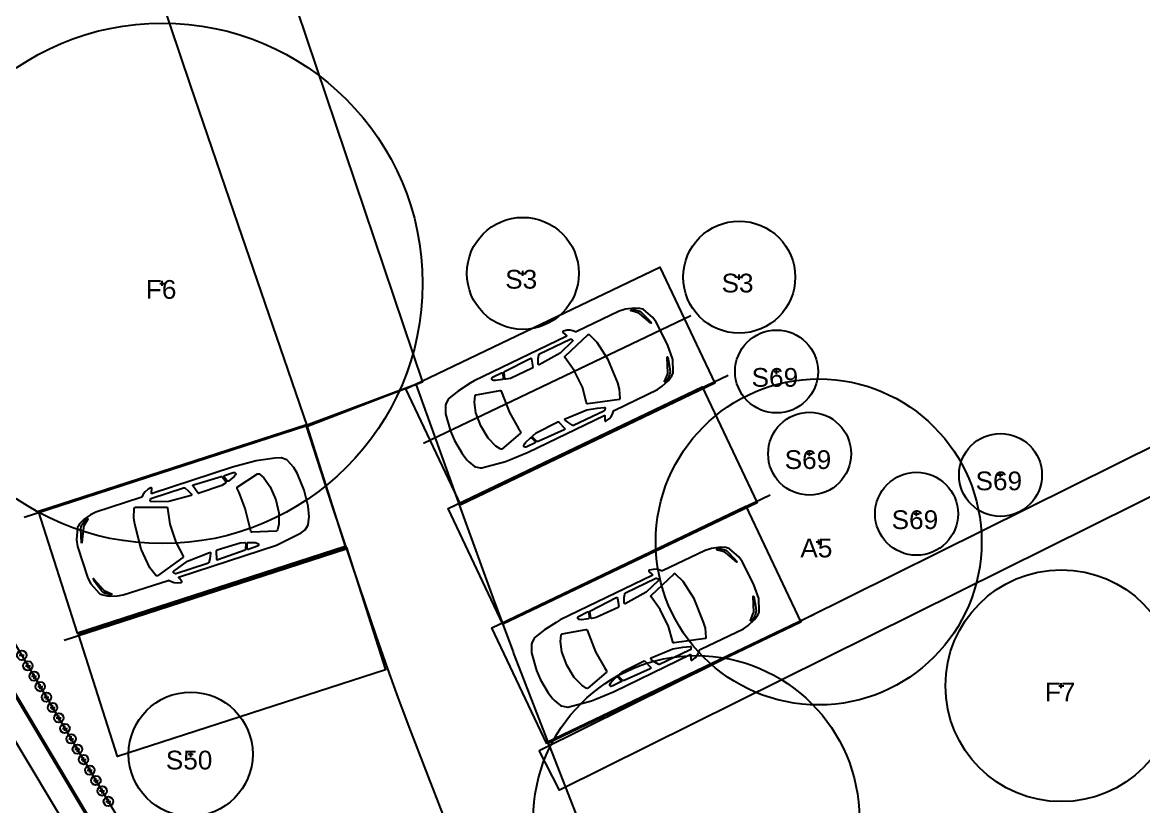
# Model space of a CAD drawing. Header units: millimetres. Extents: x 0 to 135, y -17 to 120.
# Drawn here: x 51.72 to 74.44, y 36.94 to 52.82 of the extents above; entities that cross this region are included whole.
import ezdxf

# ---------------------------------------------------------------- set-up
doc = ezdxf.new("R2010")
doc.units = ezdxf.units.MM
for name, color, linetype in [('Label', 7, 'Continuous'), ('Lot Boundary', 7, 'Continuous'), ('Path', 7, 'Continuous'), ('Plan View', 7, 'Continuous'), ('Plant', 7, 'Continuous'), ('Plant Row', 7, 'Continuous'), ('Region', 7, 'Continuous'), ('Road Accessory', 7, 'Continuous'), ('Sprinkler Line', 7, 'Continuous')]:
    doc.layers.add(name, color=color, linetype=linetype)
picture_1 = doc.add_image_def('image1.jpg', size_in_pixel=(8192, 8192))

# ---------------------------------------------------------------- blocks, each defined once
blk = doc.blocks.new('1')
at = {"flags": 1}
for tag in ['Export Name', 'Export Layer']:
    blk.add_attdef(tag, (0, 0), '', height=0.0254, dxfattribs=at)
at = {"layer": 'Plan View'}
image = blk.add_image(picture_1, insert=(0, 0), size_in_units=(120, 120), dxfattribs=dict(at, fade=50))
image.dxf.flags = 7
blk = doc.blocks.new('10')
at = {"layer": 'Path'}
blk.add_lwpolyline([(62.196, 38.072), (85.572, 49.672), (85.985, 48.872), (62.608, 37.272)], close=True, dxfattribs=at)
at = {"flags": 1}
for tag in ['Export Name', 'Export Layer']:
    blk.add_attdef(tag, (0, 0), '', height=0.0254, dxfattribs=at)
blk = doc.blocks.new('11')
at = {"layer": 'Path'}
blk.add_lwpolyline([(67.761, 17.594), (63.375, 28.762), (61.338, 33.97), (60.37, 36.458), (59.871, 37.749), (59.575, 38.521), (59.419, 38.931), (59.337, 39.151), (59.312, 39.221), (59.13, 39.727), (58.891, 40.404), (58.551, 41.397), (57.995, 43.057), (57.47, 44.665), (59.697, 45.495), (60.686, 42.733), (61.288, 41.082), (61.664, 40.071), (61.676, 40.038), (61.828, 39.642), (62.348, 38.296), (64.779, 32.064), (70.09, 18.504)], close=True, dxfattribs=at)
at = {"flags": 1}
for tag in ['Export Name', 'Export Layer']:
    blk.add_attdef(tag, (0, 0), '', height=0.0254, dxfattribs=at)
blk = doc.blocks.new('16')
at = {"layer": 'Path'}
blk.add_lwpolyline([(57.502, 44.634), (56.094, 48.727), (55.131, 51.552), (54.519, 53.36), (54.097, 54.618), (53.795, 55.529), (53.572, 56.204), (53.418, 56.678), (53.301, 57.043), (53.215, 57.316), (53.14, 57.557), (53.088, 57.727), (53.055, 57.839), (53.027, 57.938), (53.003, 58.024), (52.99, 58.073), (52.984, 58.096), (52.883, 58.49), (52.604, 59.535), (52.527, 59.839), (52.476, 60.05), (52.438, 60.215), (52.403, 60.376), (52.375, 60.512), (52.354, 60.626), (52.338, 60.718), (52.324, 60.808), (52.311, 60.896), (52.303, 60.964), (52.296, 61.03), (52.29, 61.094), (52.286, 61.156), (52.283, 61.202), (52.282, 61.246), (52.282, 61.289), (52.282, 61.33), (52.283, 61.371), (52.285, 61.41), (52.289, 61.448), (52.291, 61.473), (52.295, 61.496), (52.298, 61.52), (52.302, 61.542), (52.307, 61.564), (52.312, 61.586), (52.317, 61.606), (52.323, 61.626), (52.33, 61.646), (52.337, 61.664), (52.344, 61.682), (52.352, 61.7), (52.361, 61.716), (52.37, 61.732), (52.374, 61.74), (52.389, 61.762), (52.405, 61.785), (52.422, 61.807), (52.44, 61.828), (52.459, 61.85), (52.479, 61.871), (52.499, 61.892), (52.521, 61.912), (52.543, 61.932), (52.566, 61.952), (52.598, 61.978), (52.632, 62.003), (52.667, 62.028), (52.702, 62.052), (52.739, 62.075), (52.778, 62.098), (52.817, 62.12), (52.857, 62.141), (52.897, 62.162), (52.949, 62.186), (52.992, 62.205), (53.035, 62.223), (53.09, 62.244), (53.145, 62.264), (53.201, 62.282), (53.258, 62.299), (53.315, 62.314), (53.372, 62.328), (53.429, 62.341), (53.486, 62.352), (53.543, 62.361), (53.6, 62.369), (53.645, 62.374), (53.69, 62.377), (53.734, 62.38), (53.778, 62.382), (53.821, 62.382), (53.864, 62.381), (53.906, 62.379), (53.947, 62.376), (53.988, 62.372), (54.018, 62.367), (54.047, 62.363), (54.076, 62.357), (54.104, 62.351), (54.132, 62.344), (54.158, 62.336), (54.185, 62.327), (54.21, 62.318), (54.235, 62.308), (54.259, 62.297), (54.283, 62.285), (54.29, 62.281), (54.298, 62.277), (54.313, 62.268), (54.327, 62.258), (54.342, 62.246), (54.356, 62.234), (54.371, 62.22), (54.385, 62.206), (54.399, 62.19), (54.413, 62.174), (54.426, 62.156), (54.44, 62.138), (54.453, 62.118), (54.466, 62.098), (54.479, 62.077), (54.492, 62.055), (54.505, 62.032), (54.524, 61.996), (54.543, 61.958), (54.562, 61.918), (54.58, 61.876), (54.598, 61.832), (54.616, 61.787), (54.639, 61.724), (54.662, 61.658), (54.685, 61.59), (54.708, 61.519), (54.735, 61.426), (54.763, 61.33), (54.796, 61.21), (54.833, 61.063), (54.887, 60.845), (55.162, 59.638), (55.222, 59.386), (55.272, 59.185), (55.317, 59.01), (55.357, 58.861), (55.392, 58.738), (55.427, 58.617), (55.463, 58.497), (55.493, 58.402), (55.501, 58.379), (55.714, 57.733), (59.832, 45.532)], close=True, dxfattribs=at)
at = {"flags": 1}
for tag in ['Export Name', 'Export Layer']:
    blk.add_attdef(tag, (0, 0), '', height=0.0254, dxfattribs=at)
blk = doc.blocks.new('17')
at = {"layer": 'Region'}
blk.add_lwpolyline([(62.347, 38.21), (61.234, 40.557), (66.38, 43.02), (67.493, 40.673)], close=True, dxfattribs=at)
at = {"flags": 1}
for tag in ['Export Name', 'Export Layer']:
    blk.add_attdef(tag, (0, 0), '', height=0.0254, dxfattribs=at)
blk = doc.blocks.new('18')
at = {"layer": 'Region'}
blk.add_lwpolyline([(61.46, 40.63), (60.348, 42.977), (65.494, 45.44), (66.607, 43.093)], close=True, dxfattribs=at)
at = {"flags": 1}
for tag in ['Export Name', 'Export Layer']:
    blk.add_attdef(tag, (0, 0), '', height=0.0254, dxfattribs=at)
blk = doc.blocks.new('19')
at = {"layer": 'Region'}
blk.add_lwpolyline([(60.604, 43.053), (59.492, 45.401), (64.638, 47.863), (65.751, 45.516)], close=True, dxfattribs=at)
at = {"flags": 1}
for tag in ['Export Name', 'Export Layer']:
    blk.add_attdef(tag, (0, 0), '', height=0.0254, dxfattribs=at)
blk = doc.blocks.new('20')
at = {"layer": 'Region'}
blk.add_lwpolyline([(57.476, 44.679), (58.266, 42.204), (52.837, 40.448), (52.047, 42.923)], close=True, dxfattribs=at)
at = {"flags": 1}
for tag in ['Export Name', 'Export Layer']:
    blk.add_attdef(tag, (0, 0), '', height=0.0254, dxfattribs=at)
blk = doc.blocks.new('21')
at = {"layer": 'Region'}
blk.add_lwpolyline([(58.288, 42.184), (59.079, 39.709), (53.65, 37.954), (52.86, 40.429)], close=True, dxfattribs=at)
at = {"flags": 1}
for tag in ['Export Name', 'Export Layer']:
    blk.add_attdef(tag, (0, 0), '', height=0.0254, dxfattribs=at)
blk = doc.blocks.new('27')
at = {"layer": 'Region'}
blk.add_lwpolyline([(64.821, 16.135), (47.387, 45.257), (31.439, 73.695), (29.947, 76.615), (21.269, 96.585), (28.361, 102.197), (42.114, 109.413), (68.819, 118.294), (77.639, 101.149), (82.079, 93.44), (90.775, 78.391), (103.175, 55.304), (100.566, 53.62), (108.309, 38.555)], close=True, dxfattribs=at)
at = {"flags": 1}
for tag in ['Export Name', 'Export Layer']:
    blk.add_attdef(tag, (0, 0), '', height=0.0254, dxfattribs=at)
blk = doc.blocks.new('28')
at = {"layer": 'Region'}
blk.add_lwpolyline([(43.131, 53.427), (31.098, 74.909), (21.972, 95.987), (28.756, 101.559), (42.566, 108.747), (69.055, 117.711), (103.378, 54.961), (100.793, 53.427), (108.465, 38.325), (65.34, 16.116)], close=True, dxfattribs=at)
at = {"flags": 1}
for tag in ['Export Name', 'Export Layer']:
    blk.add_attdef(tag, (0, 0), '', height=0.0254, dxfattribs=at)
blk = doc.blocks.new('84')
at = {"layer": 'Plant'}
for points in [[(71.489, 43.655), (71.59, 43.655)], [(71.539, 43.604), (71.539, 43.706)]]:
    blk.add_lwpolyline(points, dxfattribs=at)
blk.add_circle((71.539, 43.655), 0.84, dxfattribs=at)
at = {"flags": 1}
for tag in ['Export Name', 'Export Layer']:
    blk.add_attdef(tag, (0, 0), '', height=0.0254, dxfattribs=at)
blk = doc.blocks.new('85')
at = {"layer": 'Plant'}
for points in [[(69.788, 42.869), (69.89, 42.869)], [(69.839, 42.818), (69.839, 42.92)]]:
    blk.add_lwpolyline(points, dxfattribs=at)
blk.add_circle((69.839, 42.869), 0.84, dxfattribs=at)
at = {"flags": 1}
for tag in ['Export Name', 'Export Layer']:
    blk.add_attdef(tag, (0, 0), '', height=0.0254, dxfattribs=at)
blk = doc.blocks.new('86')
at = {"layer": 'Plant'}
for points in [[(67.621, 44.086), (67.723, 44.086)], [(67.672, 44.036), (67.672, 44.137)]]:
    blk.add_lwpolyline(points, dxfattribs=at)
blk.add_circle((67.672, 44.086), 0.84, dxfattribs=at)
at = {"flags": 1}
for tag in ['Export Name', 'Export Layer']:
    blk.add_attdef(tag, (0, 0), '', height=0.0254, dxfattribs=at)
blk = doc.blocks.new('106')
at = {"layer": 'Plant'}
for points in [[(54.507, 47.536), (54.609, 47.536)], [(54.558, 47.485), (54.558, 47.586)]]:
    blk.add_lwpolyline(points, dxfattribs=at)
blk.add_circle((54.558, 47.536), 5.272, dxfattribs=at)
at = {"flags": 1}
for tag in ['Export Name', 'Export Layer']:
    blk.add_attdef(tag, (0, 0), '', height=0.0254, dxfattribs=at)
blk = doc.blocks.new('112')
at = {"layer": 'Plant'}
for points in [[(65.326, 36.695), (65.427, 36.695)], [(65.377, 36.644), (65.377, 36.746)]]:
    blk.add_lwpolyline(points, dxfattribs=at)
blk.add_circle((65.377, 36.695), 3.301, dxfattribs=at)
at = {"flags": 1}
for tag in ['Export Name', 'Export Layer']:
    blk.add_attdef(tag, (0, 0), '', height=0.0254, dxfattribs=at)
blk = doc.blocks.new('113')
at = {"layer": 'Plant'}
for points in [[(66.246, 47.611), (66.246, 47.713)], [(66.195, 47.662), (66.296, 47.662)]]:
    blk.add_lwpolyline(points, dxfattribs=at)
blk.add_circle((66.246, 47.662), 1.134, dxfattribs=at)
at = {"flags": 1}
for tag in ['Export Name', 'Export Layer']:
    blk.add_attdef(tag, (0, 0), '', height=0.0254, dxfattribs=at)
blk = doc.blocks.new('180')
at = {"layer": 'Road Accessory'}
for points in [[(53.492, 41.203), (53.647, 41.207), (53.767, 41.227), (54.678, 41.521), (54.688, 41.522), (54.699, 41.52), (54.746, 41.495), (54.798, 41.476), (54.871, 41.468), (54.938, 41.477), (54.949, 41.481), (54.954, 41.485), (54.956, 41.49), (54.957, 41.495), (54.956, 41.5), (54.949, 41.512), (54.901, 41.563), (54.895, 41.573), (54.894, 41.578), (54.895, 41.583), (54.898, 41.589), (54.907, 41.594), (56.869, 42.23), (57.374, 42.484), (57.426, 42.521), (57.449, 42.546), (57.505, 42.63), (57.512, 42.65), (57.534, 42.807), (57.512, 43.025), (57.434, 43.348), (57.296, 43.676), (57.222, 43.806), (57.093, 43.948), (57.078, 43.96), (56.963, 44.001), (56.838, 43.997), (56.458, 43.941), (55.979, 43.813), (54.355, 43.277), (54.35, 43.276), (54.345, 43.278), (54.342, 43.28), (54.339, 43.285), (54.338, 43.301), (54.348, 43.374), (54.347, 43.384), (54.345, 43.391), (54.34, 43.396), (54.334, 43.397), (54.324, 43.394), (54.272, 43.368), (54.209, 43.315), (54.173, 43.265), (54.15, 43.218), (54.14, 43.207), (54.126, 43.201), (53.21, 42.903), (53.1, 42.848), (52.976, 42.759), (52.938, 42.723), (52.876, 42.656), (52.85, 42.609), (52.843, 42.588), (52.822, 42.343), (52.841, 42.203), (53.05, 41.563), (53.108, 41.453), (53.278, 41.259), (53.293, 41.248), (53.351, 41.224), (53.45, 41.207)], [(55.287, 43.284), (55.282, 43.286), (55.276, 43.291), (55.181, 43.431), (55.179, 43.436), (55.178, 43.442), (55.179, 43.447), (55.183, 43.453), (55.189, 43.457), (55.75, 43.623), (55.755, 43.624), (55.761, 43.622), (55.768, 43.619), (55.842, 43.525), (55.846, 43.515), (55.847, 43.509), (55.846, 43.504), (55.844, 43.499), (55.839, 43.492), (55.765, 43.442), (55.303, 43.284), (55.292, 43.283)], [(55.875, 43.529), (55.863, 43.541), (55.812, 43.608), (55.806, 43.619), (55.805, 43.624), (55.804, 43.629), (55.805, 43.634), (55.809, 43.639), (55.818, 43.646), (55.995, 43.702), (56.01, 43.704), (56.027, 43.702), (56.037, 43.697), (56.042, 43.691), (56.044, 43.686), (56.046, 43.676), (56.045, 43.665), (56.04, 43.655), (56.016, 43.624), (55.896, 43.532), (55.891, 43.529), (55.886, 43.528), (55.88, 43.527)], [(56.375, 42.494), (56.37, 42.495), (56.364, 42.497), (56.359, 42.501), (56.353, 42.515), (56.239, 42.973), (56.112, 43.301), (56.074, 43.379), (56.072, 43.39), (56.073, 43.4), (56.078, 43.407), (56.489, 43.676), (56.5, 43.68), (56.505, 43.681), (56.51, 43.68), (56.521, 43.675), (56.615, 43.598), (56.746, 43.416), (56.857, 43.15), (56.917, 42.89), (56.92, 42.661), (56.89, 42.541), (56.885, 42.531), (56.88, 42.524), (56.869, 42.519)], [(54.402, 43.113), (54.329, 43.117), (54.322, 43.119), (54.319, 43.121), (54.316, 43.124), (54.313, 43.129), (54.313, 43.14), (54.32, 43.166), (54.326, 43.176), (54.331, 43.181), (54.345, 43.188), (54.985, 43.396), (54.995, 43.397), (55.001, 43.397), (55.011, 43.392), (55.091, 43.327), (55.144, 43.27), (55.15, 43.259), (55.152, 43.254), (55.151, 43.249), (55.149, 43.244), (55.141, 43.238), (54.688, 43.117)], [(54.444, 41.609), (54.439, 41.61), (54.432, 41.615), (54.308, 41.771), (54.133, 42.151), (53.999, 42.656), (53.98, 42.786), (53.989, 42.978), (53.992, 42.989), (53.996, 42.995), (54.002, 42.999), (54.012, 43.001), (54.642, 43.003), (54.652, 43.001), (54.657, 42.998), (54.662, 42.993), (54.666, 42.984), (54.711, 42.656), (54.83, 42.291), (54.981, 42.01), (54.982, 42), (54.979, 41.989), (54.975, 41.984), (54.459, 41.613), (54.449, 41.609)], [(52.924, 42.275), (52.919, 42.281), (52.908, 42.562), (52.914, 42.604), (52.929, 42.646), (52.977, 42.713), (53.018, 42.751), (53.038, 42.765), (53.044, 42.768), (53.049, 42.768), (53.051, 42.765), (53.051, 42.76), (53.043, 42.744), (52.97, 42.624), (52.958, 42.593), (52.928, 42.286)], [(55.667, 41.934), (55.661, 41.943), (55.655, 42.114), (55.657, 42.125), (55.662, 42.133), (55.667, 42.137), (56.135, 42.283), (56.229, 42.287), (56.239, 42.285), (56.245, 42.281), (56.248, 42.276), (56.251, 42.265), (56.246, 42.151), (56.244, 42.14), (56.239, 42.133), (56.234, 42.129), (55.683, 41.934), (55.677, 41.932), (55.672, 41.932)], [(56.286, 42.148), (56.281, 42.152), (56.279, 42.156), (56.276, 42.172), (56.278, 42.265), (56.281, 42.276), (56.286, 42.283), (56.292, 42.286), (56.302, 42.288), (56.437, 42.285), (56.495, 42.269), (56.5, 42.265), (56.505, 42.26), (56.509, 42.25), (56.509, 42.239), (56.505, 42.228), (56.5, 42.222), (56.484, 42.21), (56.297, 42.148), (56.292, 42.147)], [(54.818, 41.655), (54.803, 41.663), (54.787, 41.677), (54.781, 41.688), (54.781, 41.693), (54.782, 41.699), (54.789, 41.708), (55.068, 41.912), (55.516, 42.085), (55.521, 42.085), (55.526, 42.085), (55.532, 42.082), (55.534, 42.078), (55.536, 42.067), (55.521, 41.958), (55.5, 41.885), (55.494, 41.875), (55.489, 41.87), (55.474, 41.862), (54.834, 41.656), (54.824, 41.654)], [(53.46, 41.239), (53.387, 41.262), (53.361, 41.276), (53.323, 41.308), (53.189, 41.49), (53.162, 41.542), (53.158, 41.553), (53.163, 41.555), (53.174, 41.546), (53.361, 41.333), (53.382, 41.317), (53.53, 41.25), (53.536, 41.245), (53.535, 41.24), (53.522, 41.236), (53.47, 41.237)]]:
    blk.add_lwpolyline(points, close=True, dxfattribs=at)
at = {"flags": 1}
for tag in ['Export Name', 'Export Layer']:
    blk.add_attdef(tag, (0, 0), '', height=0.0254, dxfattribs=at)
blk = doc.blocks.new('181')
at = {"layer": 'Road Accessory'}
for points in [[(61, 43.8), (61.031, 43.797), (61.512, 43.925), (61.578, 43.952), (61.969, 44.115), (63.507, 44.863), (63.511, 44.863), (63.516, 44.863), (63.521, 44.858), (63.524, 44.847), (63.525, 44.769), (63.526, 44.759), (63.528, 44.753), (63.532, 44.748), (63.537, 44.746), (63.542, 44.746), (63.552, 44.75), (63.61, 44.792), (63.658, 44.847), (63.688, 44.91), (63.7, 44.946), (63.709, 44.959), (63.724, 44.969), (64.589, 45.384), (64.688, 45.451), (64.814, 45.571), (64.881, 45.66), (64.907, 45.722), (64.911, 45.743), (64.901, 45.993), (64.794, 46.295), (64.562, 46.748), (64.493, 46.842), (64.308, 47.004), (64.292, 47.012), (64.235, 47.029), (64.13, 47.036), (63.943, 47.012), (63.813, 46.971), (62.953, 46.56), (62.943, 46.557), (62.932, 46.557), (62.875, 46.578), (62.823, 46.589), (62.761, 46.587), (62.688, 46.568), (62.675, 46.561), (62.672, 46.556), (62.671, 46.55), (62.672, 46.545), (62.679, 46.535), (62.737, 46.488), (62.741, 46.483), (62.744, 46.478), (62.745, 46.472), (62.744, 46.467), (62.74, 46.461), (60.875, 45.565), (60.797, 45.514), (60.562, 45.362), (60.37, 45.21), (60.352, 45.191), (60.301, 45.092), (60.295, 45.071), (60.294, 44.894), (60.397, 44.54), (60.479, 44.352), (60.635, 44.087), (60.73, 43.962), (60.771, 43.92), (60.885, 43.829), (60.906, 43.82)], [(64.453, 46.731), (64.234, 46.92), (64.214, 46.932), (64.151, 46.954), (64.063, 46.978), (64.05, 46.983), (64.047, 46.988), (64.053, 46.993), (64.094, 47), (64.136, 46.999), (64.198, 46.988), (64.245, 46.966), (64.261, 46.956), (64.418, 46.795), (64.448, 46.754), (64.459, 46.733), (64.459, 46.731)], [(62.182, 45.888), (62.177, 45.894), (62.174, 45.905), (62.174, 46.014), (62.185, 46.087), (62.188, 46.097), (62.193, 46.105), (62.198, 46.109), (62.818, 46.407), (62.828, 46.408), (62.844, 46.404), (62.859, 46.394), (62.866, 46.389), (62.87, 46.384), (62.872, 46.379), (62.872, 46.373), (62.869, 46.363), (62.62, 46.122), (62.193, 45.888), (62.188, 45.887)], [(63.172, 45.096), (63.167, 45.099), (63.162, 45.104), (63.155, 45.118), (63.07, 45.431), (62.904, 45.774), (62.719, 46.031), (62.715, 46.04), (62.715, 46.045), (62.716, 46.05), (62.721, 46.061), (63.183, 46.498), (63.188, 46.501), (63.193, 46.503), (63.198, 46.503), (63.203, 46.502), (63.361, 46.347), (63.575, 46.009), (63.777, 45.519), (63.811, 45.394), (63.828, 45.205), (63.827, 45.196), (63.823, 45.189), (63.818, 45.185), (63.182, 45.095)], [(61.505, 45.595), (61.5, 45.598), (61.495, 45.605), (61.481, 45.722), (61.482, 45.733), (61.485, 45.743), (61.49, 45.749), (62.01, 46.017), (62.021, 46.02), (62.026, 46.018), (62.031, 46.014), (62.037, 45.998), (62.062, 45.842), (62.061, 45.832), (62.057, 45.821), (62.052, 45.816), (61.609, 45.61), (61.516, 45.594)], [(64.729, 45.544), (64.729, 45.551), (64.79, 45.691), (64.798, 45.722), (64.788, 46.035), (64.789, 46.04), (64.792, 46.046), (64.797, 46.039), (64.836, 45.847), (64.845, 45.743), (64.837, 45.686), (64.827, 45.66), (64.792, 45.597), (64.745, 45.548), (64.74, 45.544), (64.735, 45.542)], [(61.276, 45.571), (61.255, 45.574), (61.245, 45.578), (61.24, 45.583), (61.234, 45.592), (61.232, 45.602), (61.234, 45.613), (61.24, 45.623), (61.25, 45.634), (61.432, 45.723), (61.437, 45.724), (61.443, 45.723), (61.448, 45.719), (61.454, 45.707), (61.465, 45.613), (61.463, 45.597), (61.458, 45.59), (61.453, 45.586), (61.307, 45.568)], [(61.427, 44.175), (61.422, 44.175), (61.406, 44.182), (61.312, 44.239), (61.159, 44.399), (61.01, 44.65), (60.911, 44.915), (60.88, 45.128), (60.896, 45.259), (60.901, 45.269), (60.906, 45.275), (60.917, 45.28), (61.401, 45.369), (61.411, 45.367), (61.417, 45.363), (61.423, 45.352), (61.594, 44.92), (61.772, 44.597), (61.814, 44.535), (61.818, 44.524), (61.819, 44.519), (61.817, 44.509), (61.81, 44.498), (61.437, 44.179), (61.432, 44.176)], [(62.875, 44.659), (62.792, 44.708), (62.723, 44.764), (62.718, 44.769), (62.713, 44.779), (62.713, 44.785), (62.715, 44.79), (62.72, 44.795), (63.157, 44.977), (63.365, 45.011), (63.511, 45.024), (63.516, 45.024), (63.521, 45.022), (63.527, 45.014), (63.529, 45.003), (63.525, 44.977), (63.521, 44.966), (63.516, 44.96), (63.5, 44.95), (62.891, 44.659), (62.88, 44.658)], [(62.151, 44.335), (62.135, 44.348), (62.067, 44.415), (62.06, 44.425), (62.058, 44.43), (62.058, 44.436), (62.058, 44.441), (62.064, 44.451), (62.13, 44.511), (62.568, 44.729), (62.578, 44.732), (62.583, 44.731), (62.589, 44.73), (62.594, 44.726), (62.705, 44.602), (62.708, 44.597), (62.711, 44.592), (62.711, 44.587), (62.71, 44.581), (62.707, 44.576), (62.698, 44.57), (62.172, 44.334), (62.161, 44.332), (62.156, 44.333)], [(61.896, 44.221), (61.891, 44.224), (61.885, 44.232), (61.882, 44.243), (61.883, 44.253), (61.901, 44.29), (61.917, 44.311), (62.016, 44.407), (62.021, 44.41), (62.026, 44.411), (62.036, 44.408), (62.109, 44.335), (62.115, 44.325), (62.116, 44.321), (62.114, 44.311), (62.109, 44.305), (61.943, 44.224), (61.922, 44.219), (61.906, 44.218)]]:
    blk.add_lwpolyline(points, close=True, dxfattribs=at)
at = {"flags": 1}
for tag in ['Export Name', 'Export Layer']:
    blk.add_attdef(tag, (0, 0), '', height=0.0254, dxfattribs=at)
blk = doc.blocks.new('182')
at = {"layer": 'Road Accessory'}
for points in [[(62.742, 38.957), (62.773, 38.954), (63.254, 39.082), (63.32, 39.108), (63.711, 39.272), (65.249, 40.019), (65.253, 40.02), (65.258, 40.019), (65.263, 40.014), (65.266, 40.004), (65.267, 39.926), (65.269, 39.915), (65.27, 39.91), (65.274, 39.905), (65.279, 39.902), (65.284, 39.902), (65.294, 39.907), (65.352, 39.949), (65.4, 40.004), (65.43, 40.066), (65.442, 40.103), (65.451, 40.115), (65.466, 40.126), (66.331, 40.541), (66.43, 40.608), (66.556, 40.728), (66.623, 40.816), (66.649, 40.879), (66.653, 40.9), (66.643, 41.15), (66.536, 41.452), (66.304, 41.905), (66.235, 41.999), (66.05, 42.161), (66.034, 42.169), (65.977, 42.186), (65.873, 42.192), (65.685, 42.169), (65.555, 42.127), (64.695, 41.716), (64.685, 41.713), (64.674, 41.714), (64.617, 41.734), (64.565, 41.745), (64.503, 41.743), (64.43, 41.724), (64.417, 41.717), (64.414, 41.712), (64.413, 41.707), (64.414, 41.702), (64.421, 41.691), (64.479, 41.645), (64.483, 41.639), (64.486, 41.634), (64.487, 41.629), (64.486, 41.624), (64.482, 41.617), (62.617, 40.722), (62.539, 40.67), (62.304, 40.519), (62.112, 40.367), (62.094, 40.347), (62.043, 40.249), (62.037, 40.228), (62.036, 40.051), (62.139, 39.696), (62.221, 39.509), (62.378, 39.243), (62.472, 39.118), (62.513, 39.077), (62.627, 38.985), (62.648, 38.977)], [(66.195, 41.888), (65.976, 42.077), (65.956, 42.089), (65.893, 42.111), (65.805, 42.134), (65.793, 42.139), (65.789, 42.145), (65.795, 42.15), (65.836, 42.157), (65.878, 42.156), (65.94, 42.144), (65.987, 42.123), (66.003, 42.113), (66.16, 41.952), (66.19, 41.91), (66.201, 41.889), (66.201, 41.887)], [(64.914, 40.253), (64.909, 40.255), (64.904, 40.26), (64.898, 40.275), (64.812, 40.587), (64.647, 40.931), (64.461, 41.187), (64.457, 41.197), (64.457, 41.202), (64.458, 41.207), (64.463, 41.217), (64.925, 41.655), (64.93, 41.658), (64.935, 41.66), (64.94, 41.66), (64.945, 41.658), (65.103, 41.504), (65.317, 41.165), (65.519, 40.676), (65.553, 40.551), (65.57, 40.361), (65.569, 40.353), (65.565, 40.346), (65.56, 40.342), (64.925, 40.252)], [(63.924, 41.045), (63.919, 41.051), (63.916, 41.061), (63.916, 41.171), (63.927, 41.243), (63.93, 41.254), (63.935, 41.261), (63.94, 41.266), (64.56, 41.563), (64.57, 41.565), (64.586, 41.56), (64.602, 41.551), (64.608, 41.546), (64.612, 41.54), (64.614, 41.535), (64.614, 41.53), (64.611, 41.52), (64.362, 41.279), (63.935, 41.045), (63.93, 41.044)], [(63.247, 40.751), (63.242, 40.754), (63.237, 40.761), (63.223, 40.879), (63.224, 40.889), (63.227, 40.9), (63.232, 40.906), (63.753, 41.173), (63.763, 41.176), (63.768, 41.175), (63.773, 41.171), (63.779, 41.155), (63.804, 40.999), (63.803, 40.988), (63.799, 40.978), (63.794, 40.973), (63.351, 40.767), (63.258, 40.751)], [(66.472, 40.701), (66.472, 40.707), (66.532, 40.848), (66.54, 40.879), (66.53, 41.191), (66.531, 41.197), (66.534, 41.203), (66.539, 41.195), (66.578, 41.004), (66.587, 40.9), (66.579, 40.842), (66.569, 40.816), (66.534, 40.754), (66.487, 40.705), (66.482, 40.701), (66.477, 40.699)], [(63.018, 40.727), (62.997, 40.731), (62.987, 40.735), (62.982, 40.739), (62.976, 40.749), (62.974, 40.759), (62.976, 40.77), (62.982, 40.78), (62.993, 40.79), (63.174, 40.88), (63.18, 40.881), (63.185, 40.88), (63.19, 40.876), (63.196, 40.863), (63.207, 40.769), (63.205, 40.754), (63.2, 40.746), (63.195, 40.743), (63.049, 40.724)], [(63.169, 39.332), (63.164, 39.332), (63.148, 39.339), (63.055, 39.395), (62.901, 39.556), (62.752, 39.806), (62.653, 40.071), (62.622, 40.285), (62.638, 40.415), (62.643, 40.426), (62.648, 40.431), (62.659, 40.436), (63.143, 40.526), (63.153, 40.524), (63.159, 40.519), (63.165, 40.509), (63.336, 40.076), (63.514, 39.754), (63.556, 39.691), (63.56, 39.681), (63.561, 39.676), (63.559, 39.665), (63.552, 39.655), (63.18, 39.335), (63.174, 39.333)], [(64.617, 39.815), (64.534, 39.864), (64.465, 39.92), (64.46, 39.926), (64.455, 39.936), (64.455, 39.941), (64.457, 39.946), (64.462, 39.952), (64.899, 40.134), (65.107, 40.168), (65.254, 40.181), (65.258, 40.18), (65.263, 40.178), (65.269, 40.17), (65.271, 40.16), (65.267, 40.134), (65.263, 40.123), (65.258, 40.116), (65.242, 40.106), (64.633, 39.815), (64.622, 39.814)], [(63.893, 39.492), (63.878, 39.504), (63.809, 39.571), (63.802, 39.582), (63.8, 39.587), (63.8, 39.592), (63.8, 39.597), (63.806, 39.608), (63.872, 39.668), (64.31, 39.886), (64.32, 39.888), (64.325, 39.888), (64.331, 39.886), (64.336, 39.883), (64.447, 39.759), (64.451, 39.754), (64.453, 39.748), (64.453, 39.743), (64.452, 39.738), (64.449, 39.733), (64.44, 39.727), (63.914, 39.491), (63.904, 39.489), (63.898, 39.49)], [(63.638, 39.377), (63.633, 39.381), (63.627, 39.389), (63.624, 39.399), (63.625, 39.41), (63.643, 39.447), (63.659, 39.468), (63.758, 39.564), (63.763, 39.566), (63.768, 39.568), (63.779, 39.565), (63.851, 39.491), (63.857, 39.482), (63.858, 39.478), (63.856, 39.467), (63.851, 39.462), (63.685, 39.381), (63.664, 39.375), (63.648, 39.374)]]:
    blk.add_lwpolyline(points, close=True, dxfattribs=at)
at = {"flags": 1}
for tag in ['Export Name', 'Export Layer']:
    blk.add_attdef(tag, (0, 0), '', height=0.0254, dxfattribs=at)
blk = doc.blocks.new('195')
at = {"layer": 'Plant'}
for points in [[(72.721, 39.386), (72.822, 39.386)], [(72.772, 39.335), (72.772, 39.437)]]:
    blk.add_lwpolyline(points, dxfattribs=at)
blk.add_circle((72.772, 39.386), 2.348, dxfattribs=at)
at = {"flags": 1}
for tag in ['Export Name', 'Export Layer']:
    blk.add_attdef(tag, (0, 0), '', height=0.0254, dxfattribs=at)
blk = doc.blocks.new('211')
at = {"layer": 'Plant'}
for points in [[(67.805, 42.299), (67.907, 42.299)], [(67.856, 42.248), (67.856, 42.35)]]:
    blk.add_lwpolyline(points, dxfattribs=at)
blk.add_circle((67.856, 42.299), 3.301, dxfattribs=at)
at = {"flags": 1}
for tag in ['Export Name', 'Export Layer']:
    blk.add_attdef(tag, (0, 0), '', height=0.0254, dxfattribs=at)
blk = doc.blocks.new('212')
at = {"layer": 'Plant'}
for points in [[(61.812, 47.739), (61.913, 47.739)], [(61.863, 47.689), (61.863, 47.79)]]:
    blk.add_lwpolyline(points, dxfattribs=at)
blk.add_circle((61.863, 47.739), 1.134, dxfattribs=at)
at = {"flags": 1}
for tag in ['Export Name', 'Export Layer']:
    blk.add_attdef(tag, (0, 0), '', height=0.0254, dxfattribs=at)
blk = doc.blocks.new('266')
at = {"layer": 'Plant'}
for points in [[(66.952, 45.751), (67.054, 45.751)], [(67.003, 45.7), (67.003, 45.802)]]:
    blk.add_lwpolyline(points, dxfattribs=at)
blk.add_circle((67.003, 45.751), 0.84, dxfattribs=at)
at = {"flags": 1}
for tag in ['Export Name', 'Export Layer']:
    blk.add_attdef(tag, (0, 0), '', height=0.0254, dxfattribs=at)
blk = doc.blocks.new('283')
at = {"layer": 'Plant'}
for points in [[(55.082, 38), (55.184, 38)], [(55.133, 37.949), (55.133, 38.051)]]:
    blk.add_lwpolyline(points, dxfattribs=at)
blk.add_circle((55.133, 38), 1.257, dxfattribs=at)
at = {"flags": 1}
for tag in ['Export Name', 'Export Layer']:
    blk.add_attdef(tag, (0, 0), '', height=0.0254, dxfattribs=at)
blk = doc.blocks.new('368')
at = {"layer": 'Sprinkler Line'}
blk.add_lwpolyline([(58.28, 42.15), (52.571, 40.303)], dxfattribs=at)
at = {"flags": 1}
for tag in ['Export Name', 'Export Layer']:
    blk.add_attdef(tag, (0, 0), '', height=0.0254, dxfattribs=at)
blk = doc.blocks.new('369')
at = {"layer": 'Sprinkler Line'}
blk.add_lwpolyline([(57.467, 44.644), (51.759, 42.797)], dxfattribs=at)
at = {"flags": 1}
for tag in ['Export Name', 'Export Layer']:
    blk.add_attdef(tag, (0, 0), '', height=0.0254, dxfattribs=at)
blk = doc.blocks.new('370')
at = {"layer": 'Sprinkler Line'}
blk.add_lwpolyline([(60.608, 43.088), (66.02, 45.679)], dxfattribs=at)
at = {"flags": 1}
for tag in ['Export Name', 'Export Layer']:
    blk.add_attdef(tag, (0, 0), '', height=0.0254, dxfattribs=at)
blk = doc.blocks.new('371')
at = {"layer": 'Sprinkler Line'}
blk.add_lwpolyline([(61.464, 40.665), (66.876, 43.256)], dxfattribs=at)
at = {"flags": 1}
for tag in ['Export Name', 'Export Layer']:
    blk.add_attdef(tag, (0, 0), '', height=0.0254, dxfattribs=at)
blk = doc.blocks.new('372')
at = {"layer": 'Sprinkler Line'}
blk.add_lwpolyline([(62.35, 38.245), (67.762, 40.836)], dxfattribs=at)
at = {"flags": 1}
for tag in ['Export Name', 'Export Layer']:
    blk.add_attdef(tag, (0, 0), '', height=0.0254, dxfattribs=at)
blk = doc.blocks.new('385')
at = {"layer": 'Lot Boundary'}
blk.add_lwpolyline([(43.065, 53.479), (31.032, 74.961), (21.906, 96.039), (28.69, 101.612), (42.5, 108.799), (68.989, 117.764), (103.311, 55.014), (100.727, 53.479), (108.399, 38.377), (65.274, 16.169)], close=True, dxfattribs=at)
at = {"flags": 1}
for tag in ['Export Name', 'Export Layer']:
    blk.add_attdef(tag, (0, 0), '', height=0.0254, dxfattribs=at)
blk = doc.blocks.new('386')
at = {"layer": 'Sprinkler Line'}
blk.add_lwpolyline([(59.853, 44.296), (65.265, 46.887)], dxfattribs=at)
at = {"flags": 1}
for tag in ['Export Name', 'Export Layer']:
    blk.add_attdef(tag, (0, 0), '', height=0.0254, dxfattribs=at)
blk = doc.blocks.new('403')
at = {"layer": 'Plant Row'}
for points in [[(65.787, 16.362), (56.524, 31.899), (52.662, 38.394), (50.905, 41.359), (50.473, 42.09), (46.057, 49.567), (44.704, 51.873), (43.588, 53.789)], [(51.658, 40.002), (51.76, 40.002)], [(51.784, 39.79), (51.885, 39.79)], [(51.834, 39.739), (51.834, 39.841)], [(51.909, 39.579), (52.01, 39.579)], [(51.96, 39.528), (51.96, 39.63)], [(52.034, 39.368), (52.136, 39.368)], [(52.085, 39.317), (52.085, 39.418)], [(52.159, 39.156), (52.261, 39.156)], [(52.21, 39.105), (52.21, 39.207)], [(52.285, 38.945), (52.386, 38.945)], [(52.335, 38.894), (52.335, 38.996)], [(52.41, 38.734), (52.511, 38.734)], [(52.461, 38.683), (52.461, 38.784)], [(52.535, 38.522), (52.637, 38.522)], [(52.586, 38.472), (52.586, 38.573)], [(52.661, 38.311), (52.762, 38.311)], [(52.711, 38.26), (52.711, 38.362)], [(52.786, 38.1), (52.888, 38.1)], [(52.837, 38.049), (52.837, 38.151)], [(52.962, 37.838), (52.962, 37.94)], [(52.912, 37.889), (53.013, 37.889)], [(53.088, 37.627), (53.088, 37.728)], [(53.037, 37.678), (53.139, 37.678)], [(53.214, 37.416), (53.214, 37.517)], [(53.163, 37.466), (53.264, 37.466)], [(53.288, 37.255), (53.39, 37.255)], [(53.339, 37.204), (53.339, 37.306)], [(53.414, 37.044), (53.515, 37.044)], [(53.465, 36.993), (53.465, 37.095)]]:
    blk.add_lwpolyline(points, dxfattribs=at)
for centre in [(51.709, 40.002), (51.834, 39.79), (51.96, 39.579), (52.085, 39.368), (52.21, 39.156), (52.335, 38.945), (52.461, 38.734), (52.586, 38.522), (52.711, 38.311), (52.837, 38.1), (52.962, 37.889), (53.088, 37.678), (53.214, 37.466), (53.339, 37.255), (53.465, 37.044)]:
    blk.add_circle(centre, 0.0956, dxfattribs=at)
at = {"flags": 1}
for tag in ['Export Name', 'Export Layer']:
    blk.add_attdef(tag, (0, 0), '', height=0.0254, dxfattribs=at)
blk = doc.blocks.new('645')
at = {"flags": 1}
for tag in ['Export Name', 'Export Layer']:
    blk.add_attdef(tag, (0, 0), '', height=0.0254, dxfattribs=at)
at = {"layer": 'Label', "insert": (65.888, 47.732), "char_height": 0.37948, "attachment_point": 1}
blk.add_mtext('\\fArial|b0|i0;S3', dxfattribs=at)
blk = doc.blocks.new('646')
at = {"flags": 1}
for tag in ['Export Name', 'Export Layer']:
    blk.add_attdef(tag, (0, 0), '', height=0.0254, dxfattribs=at)
at = {"layer": 'Label', "insert": (61.505, 47.809), "char_height": 0.37948, "attachment_point": 1}
blk.add_mtext('\\fArial|b0|i0;S3', dxfattribs=at)
blk = doc.blocks.new('647')
at = {"flags": 1}
for tag in ['Export Name', 'Export Layer']:
    blk.add_attdef(tag, (0, 0), '', height=0.0254, dxfattribs=at)
at = {"layer": 'Label', "insert": (54.225, 47.603), "char_height": 0.37948, "attachment_point": 1}
blk.add_mtext('\\fArial|b0|i0;F6', dxfattribs=at)
blk = doc.blocks.new('648')
at = {"flags": 1}
for tag in ['Export Name', 'Export Layer']:
    blk.add_attdef(tag, (0, 0), '', height=0.0254, dxfattribs=at)
at = {"layer": 'Label', "insert": (66.497, 45.821), "char_height": 0.37948, "attachment_point": 1}
blk.add_mtext('\\fArial|b0|i0;S69', dxfattribs=at)
blk = doc.blocks.new('652')
at = {"flags": 1}
for tag in ['Export Name', 'Export Layer']:
    blk.add_attdef(tag, (0, 0), '', height=0.0254, dxfattribs=at)
at = {"layer": 'Label', "insert": (71.034, 43.725), "char_height": 0.37948, "attachment_point": 1}
blk.add_mtext('\\fArial|b0|i0;S69', dxfattribs=at)
blk = doc.blocks.new('653')
at = {"flags": 1}
for tag in ['Export Name', 'Export Layer']:
    blk.add_attdef(tag, (0, 0), '', height=0.0254, dxfattribs=at)
at = {"layer": 'Label', "insert": (67.167, 44.156), "char_height": 0.37948, "attachment_point": 1}
blk.add_mtext('\\fArial|b0|i0;S69', dxfattribs=at)
blk = doc.blocks.new('656')
at = {"flags": 1}
for tag in ['Export Name', 'Export Layer']:
    blk.add_attdef(tag, (0, 0), '', height=0.0254, dxfattribs=at)
at = {"layer": 'Label', "insert": (69.334, 42.939), "char_height": 0.37948, "attachment_point": 1}
blk.add_mtext('\\fArial|b0|i0;S69', dxfattribs=at)
blk = doc.blocks.new('659')
at = {"flags": 1}
for tag in ['Export Name', 'Export Layer']:
    blk.add_attdef(tag, (0, 0), '', height=0.0254, dxfattribs=at)
at = {"layer": 'Label', "insert": (67.485, 42.366), "char_height": 0.37948, "attachment_point": 1}
blk.add_mtext('\\fArial|b0|i0;A5', dxfattribs=at)
blk = doc.blocks.new('666')
at = {"flags": 1}
for tag in ['Export Name', 'Export Layer']:
    blk.add_attdef(tag, (0, 0), '', height=0.0254, dxfattribs=at)
at = {"layer": 'Label', "insert": (72.439, 39.449), "char_height": 0.37948, "attachment_point": 1}
blk.add_mtext('\\fArial|b0|i0;F7', dxfattribs=at)
blk = doc.blocks.new('671')
at = {"flags": 1}
for tag in ['Export Name', 'Export Layer']:
    blk.add_attdef(tag, (0, 0), '', height=0.0254, dxfattribs=at)
at = {"layer": 'Label', "insert": (54.629, 38.07), "char_height": 0.37948, "attachment_point": 1}
blk.add_mtext('\\fArial|b0|i0;S50', dxfattribs=at)

msp = doc.modelspace()

# ---------------------------------------------------------------- block references
at = {"layer": 'Label', "color": 7}
for name in ['646', '645', '647', '648', '653', '652', '656', '659', '666', '671']:
    msp.add_blockref(name, (0, 0), dxfattribs=at)
at = {"layer": 'Lot Boundary', "color": 7}
msp.add_blockref('385', (0, 0), dxfattribs=at)
at = {"layer": 'Path', "color": 7}
for name in ['16', '10', '11']:
    msp.add_blockref(name, (0, 0), dxfattribs=at)
at = {"layer": 'Plan View', "color": 7}
msp.add_blockref('1', (0, 0), dxfattribs=at)
at = {"layer": 'Plant', "color": 7}
for name in ['106', '212', '113', '266', '211', '86', '84', '85', '195', '112', '283']:
    msp.add_blockref(name, (0, 0), dxfattribs=at)
at = {"layer": 'Plant Row', "color": 7}
msp.add_blockref('403', (0, 0), dxfattribs=at)
at = {"layer": 'Region', "color": 7}
for name in ['27', '28', '19', '18', '20', '17', '21']:
    msp.add_blockref(name, (0, 0), dxfattribs=at)
at = {"layer": 'Road Accessory', "color": 7}
for name in ['181', '180', '182']:
    msp.add_blockref(name, (0, 0), dxfattribs=at)
at = {"layer": 'Sprinkler Line', "color": 7}
for name in ['386', '370', '369', '371', '368', '372']:
    msp.add_blockref(name, (0, 0), dxfattribs=at)

doc.saveas('drawing.dxf')
